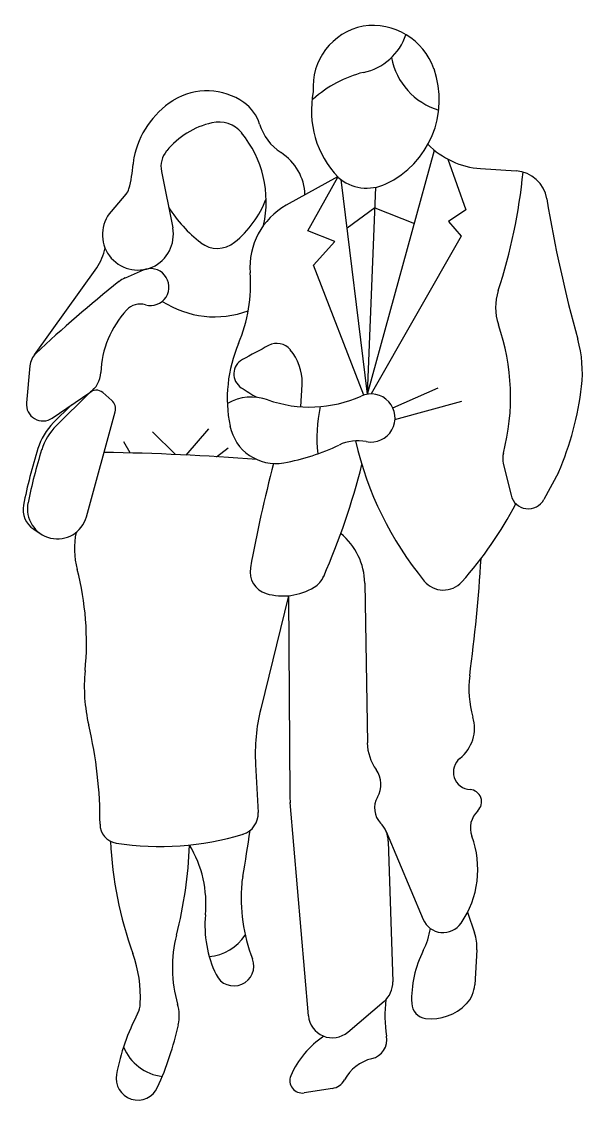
# Model space of a CAD drawing. Header units: metres. Extents: x 21.43 to 22.39, y 29.86 to 31.7.
import ezdxf

# ---------------------------------------------------------------- set-up
doc = ezdxf.new("R2010")
doc.units = ezdxf.units.M
doc.header["$MEASUREMENT"] = 0

# ---------------------------------------------------------------- blocks, each defined once
blk = doc.blocks.new('Coppia front')
at = {"color": 0}
for p, q in [((0.4063, 1.248), (0.5245, 1.6791)), ((0.5478, 1.6635), (0.5801, 1.5736)), ((0.6061, 1.6468), (0.6686, 1.6427)), ((0.0418, 1.6418), (0.0616, 1.5422)), ((0.3528, 1.6324), (0.2624, 1.5818)), ((0.3004, 1.5369), (0.3538, 1.6314)), ((0.4063, 1.248), (0.3592, 1.6272)), ((0.4063, 1.248), (0.4207, 1.6137)), ((-0.021, 1.6013), (-0.0472, 1.571)), ((0.4192, 1.5771), (0.3698, 1.5415)), ((0.4192, 1.5771), (0.489, 1.5495)), ((0.5801, 1.5736), (0.5495, 1.553)), ((0.5495, 1.553), (0.5717, 1.527)), ((0.3485, 1.5178), (0.3004, 1.5369)), ((0.3103, 1.4758), (0.3485, 1.5178)), ((0.5717, 1.527), (0.4127, 1.2484)), ((-0.1827, 1.3173), (-0.0728, 1.4715)), ((0.3993, 1.2464), (0.3103, 1.4758)), ((0.0094, 1.4672), (-0.0226, 1.4532)), ((-0.191, 1.2981), (-0.197, 1.2326)), ((0.2882, 1.2257), (0.2906, 1.2649)), ((-0.1513, 1.2057), (-0.0851, 1.2509)), ((-0.0861, 1.2499), (-0.1439, 1.1925)), ((-0.0619, 1.2506), (-0.046, 1.2367)), ((0.4507, 1.2239), (0.5307, 1.2593)), ((-0.1174, 1.2288), (-0.1489, 1.1976)), ((0.4546, 1.2029), (0.5727, 1.2357)), ((-0.091, 1.0311), (-0.0401, 1.2168)), ((0.0855, 1.1403), (0.1256, 1.1866)), ((0.0667, 1.1412), (0.0258, 1.1811)), ((-0.0137, 1.144), (-0.0249, 1.1638)), ((0.1388, 1.1374), (0.1596, 1.1533)), ((0.6461, 1.1256), (0.6598, 1.0693)), ((0.744, 1.1097), (0.7179, 1.0617)), ((-0.1841, 1.0091), (-0.171, 1.0007)), ((-0.1422, 0.9921), (-0.1422, 0.9921)), ((0.4011, 0.9139), (0.4058, 0.6313)), ((0.2666, 0.8916), (0.2172, 0.6915)), ((0.2666, 0.8916), (0.2688, 0.5391)), ((0.208, 0.5933), (0.2127, 0.5082)), ((0.3016, 0.1488), (0.2694, 0.5258)), ((0.4391, 0.4748), (0.5044, 0.3195)), ((0.4428, 0.4579), (0.4506, 0.209)), ((0.5829, 0.332), (0.5954, 0.2956)), ((0.5995, 0.2658), (0.5957, 0.204)), ((0.3711, 0.1201), (0.4354, 0.1746)), ((0.344, 0.0206), (0.294, 0.0128))]:
    blk.add_line(p, q, dxfattribs=at)
for centre, radius, start, end in [((0.4191, 1.7911), 0.1093, 101.0013, 184.6018), ((0.4152, 1.7847), 0.1149, 19.4407, 98.4922), ((0.3781, 1.9159), 0.1013, 281.8263, 341.301), ((0.5669, 1.8657), 0.1208, 190.8712, 253.1629), ((0.4501, 1.6138), 0.2094, 104.1621, 132.0883), ((0.3687, 1.7683), 0.1643, 295.2028, 19.4407), ((0.1222, 1.6697), 0.1144, 55.1974, 121.0215), ((0.4775, 1.749), 0.1706, 168.744, 223.5623), ((0.1473, 1.6346), 0.1574, 122.9186, 168.706), ((0.0918, 1.7202), 0.0554, 121.0215, 122.9186), ((0.1466, 1.7047), 0.0717, 16.5601, 55.1974), ((0.1638, 1.585), 0.1463, 102.9743, 140.4511), ((0.1428, 1.6762), 0.0528, 39.3964, 102.9743), ((0.3017, 1.7509), 0.0901, 196.5601, 237.3587), ((0.036, 1.5885), 0.1909, 347.2069, 39.3964), ((0.6155, 1.79), 0.1435, 224.3723, 266.2343), ((0.0701, 1.65), 0.0787, 168.706, 176.6226), ((0.0847, 1.6503), 0.0438, 140.4511, 191.2441), ((0.2035, 1.5975), 0.092, 1.7505, 57.3587), ((-0.2174, 1.6669), 0.2093, 344.4842, 356.6226), ((0.4053, 1.6905), 0.0783, 228.9357, 295.2028), ((-0.2873, 1.7348), 0.973, 341.804, 354.4407), ((0.6647, 1.5837), 0.0592, 9.2781, 86.2343), ((-0.0398, 1.6176), 0.025, 319.0585, 344.4842), ((0.0545, 1.6599), 0.1848, 309.091, 338.8894), ((2.9826, 1.9623), 2.2895, 189.2781, 195.6417), ((0.0001, 1.53), 0.0627, 139.0585, 11.2441), ((0.2609, 1.7088), 0.2442, 212.2698, 232.2127), ((0.3237, 1.4722), 0.1256, 119.2163, 184.396), ((0.1407, 1.5537), 0.0481, 232.2127, 309.091), ((-0.145, 1.5229), 0.0887, 324.509, 349.2434), ((-0.003, 1.4086), 0.0488, 113.6751, 128.5043), ((0.0224, 1.4373), 0.0326, 254.058, 113.6751), ((-0.0679, 1.4421), 0.2671, 336.9387, 4.396), ((1.4566, -0.4261), 2.3933, 128.5043, 133.1611), ((0.7265, 1.4016), 0.0941, 161.804, 199.092), ((0.1059, 1.2799), 0.1716, 137.1481, 177.8918), ((0.0044, 1.3741), 0.0332, 74.058, 137.1481), ((0.1356, 1.5554), 0.1707, 237.1502, 290.4114), ((0.2676, 1.2427), 0.3914, 345.3496, 19.0919), ((0.4059, 1.2404), 0.2478, 156.9386, 191.3474), ((0.2457, 1.3066), 0.031, 39.3702, 118.035), ((0.5704, 1.2869), 0.2155, 353.2363, 15.6417), ((-0.1575, 1.2951), 0.0336, 133.1611, 174.792), ((3.2336, -4.3045), 6.388, 118.035, 118.5066), ((0.198, 1.2675), 0.0926, 359.8934, 39.3702), ((0.1986, 1.2836), 0.0289, 118.5066, 236.9128), ((-0.1104, 1.2878), 0.0448, 304.3238, 357.8918), ((0.2498, 1.2674), 0.0409, 356.5273, 359.8934), ((0.2344, 1.3268), 0.5539, 336.9273, 353.2363), ((-0.0736, 1.2372), 0.0178, 48.8061, 134.7612), ((0.2009, 1.1568), 0.0861, 70.3625, 119.6941), ((0.5037, 1.7519), 0.5879, 236.9128, 240.0818), ((0.3039, 1.4455), 0.2204, 250.3625, 294.3038), ((0.4121, 1.2058), 0.0426, 258.6835, 114.3038), ((-0.1678, 1.2299), 0.0293, 174.792, 304.3238), ((-0.0589, 1.222), 0.0195, 344.6461, 48.8061), ((0.5695, 1.171), 0.253, 167.4833, 186.4962), ((-0.0703, 1.1183), 0.1116, 134.7612, 162.6359), ((-0.0703, 1.1183), 0.1045, 134.7612, 162.6359), ((0.2438, 1.2079), 0.0825, 191.3474, 279.9631), ((0.3888, 1.089), 0.0765, 78.6835, 115.6453), ((0.7291, 0.8684), 0.9492, 162.6359, 168.8566), ((0.7291, 0.8684), 0.9421, 162.6359, 168.5271), ((0.1931, 1.4965), 0.3755, 279.9631, 295.6453), ((0.9703, 1.2983), 0.6002, 192.7839, 219.3667), ((-0.1213, -3.1105), 4.2558, 85.5269, 89.1718), ((0.6822, 1.1344), 0.0371, 165.3496, 193.6721), ((2.6319, 0.4958), 2.4734, 165.2502, 169.6335), ((-0.8231, 1.4297), 1.2571, 336.3723, 345.8943), ((-0.1617, 1.0438), 0.0413, 168.8566, 237.0972), ((-0.1422, 1.0452), 0.0531, 168.5271, 344.6461), ((0.0627, 1.3718), 0.6839, 318.2277, 332.3361), ((0.6903, 1.0767), 0.0314, 193.6721, 331.475), ((0.0345, 0.975), 0.1465, 168.7304, 194.5776), ((0.2854, 0.912), 0.1158, 0.9467, 50.5716), ((-2.4471, 1.1504), 3.0601, 352.4841, 356.3887), ((-0.6032, 0.8092), 0.5124, 354.4054, 14.5776), ((0.2381, 0.9337), 0.0398, 169.6335, 253.6818), ((0.2898, 0.9429), 0.0424, 301.2034, 336.3723), ((0.5401, 0.9453), 0.0437, 219.3667, 318.2277), ((0.2567, 0.9975), 0.1063, 253.6818, 301.2034), ((0.1998, 0.7305), 0.2945, 174.4054, 193.2902), ((0.7616, 0.727), 0.1764, 172.4841, 196.4212), ((0.5414, 0.6115), 0.3339, 166.1479, 183.1373), ((0.5263, 0.6577), 0.0689, 308.8474, 16.4212), ((-0.8095, 0.4921), 0.7426, 359.6814, 13.2902), ((0.4885, 0.6327), 0.0828, 180.9467, 215.9283), ((0.5889, 0.5799), 0.031, 128.8473, 266.9665), ((0.3854, 0.558), 0.0445, 329.3656, 35.9283), ((0.4373, 0.5401), 0.1686, 180.3556, 184.8905), ((0.4563, 0.516), 0.0378, 149.3656, 224.3638), ((0.5861, 0.5272), 0.0217, 313.2921, 86.9665), ((0.1749, 0.5062), 0.0378, 286.894, 3.1373), ((0.6298, 0.4809), 0.0419, 133.292, 200.2986), ((-0.033, 0.4878), 0.0339, 179.6814, 261.1071), ((0.3953, 0.4564), 0.0475, 1.812, 44.3638), ((0.0396, 0.9518), 0.5035, 261.1071, 286.894), ((-1.8528, 0.7642), 2.0713, 349.7394, 352.0185), ((0.4325, 0.4079), 0.1685, 325.6128, 20.2986), ((0.6377, 0.4908), 0.6868, 182.7712, 199.7099), ((-0.6579, 0.4787), 0.7498, 345.5643, 357.8746), ((-0.0812, 0.3466), 0.2016, 354.5309, 31.1522), ((0.4833, 0.3572), 0.3007, 175.0412, 200.9914), ((0.3152, 0.3717), 0.1319, 169.7394, 175.0412), ((0.3192, 0.3083), 0.2006, 174.5309, 205.5552), ((0.5398, 0.3344), 0.0384, 202.8213, 325.6128), ((0.2911, 0.2344), 0.2301, 165.5643, 196.3358), ((0.1192, 0.3381), 0.0846, 274.6968, 326.6451), ((0.3926, 0.3216), 0.1259, 332.9227, 351.7068), ((0.5226, 0.2705), 0.077, 356.5064, 18.977), ((-0.226, 0.1813), 0.2306, 357.3225, 19.7099), ((0.1699, 0.2369), 0.0351, 205.5552, 20.9914), ((0.6724, 0.1785), 0.1884, 152.9227, 182.3248), ((0.4074, 0.2076), 0.0433, 310.2623, 1.812), ((0.5419, 0.2073), 0.0539, 316.2061, 356.5064), ((0.6507, 0.1491), 0.214, 172.3468, 189.7276), ((0.3413, -0.0261), 0.3857, 152.3548, 169.3002), ((-0.0379, 0.1725), 0.0423, 332.3548, 357.3225), ((-0.001, 0.1488), 0.0742, 347.7615, 16.3358), ((0.5121, 0.172), 0.0279, 182.3248, 262.9638), ((0.5191, 0.2291), 0.0854, 262.9638, 316.2061), ((0.3438, 0.1524), 0.0423, 184.8905, 310.2623), ((-0.4667, 0.2499), 0.5508, 335.6276, 347.7615), ((0.414, -0.0178), 0.1559, 123.0782, 157.0383), ((0.4055, 0.1071), 0.0348, 283.4657, 9.7276), ((0.0535, 0.1261), 0.085, 202.1207, 263.0715), ((0.4309, 0.0009), 0.0743, 103.4657, 152.0665), ((0, 0.0384), 0.0384, 169.3002, 335.6276), ((0.2906, 0.0344), 0.0219, 157.0383, 278.8908), ((0.3394, 0.0494), 0.0291, 278.8908, 332.0665)]:
    blk.add_arc(centre, radius, start, end, dxfattribs=at)

msp = doc.modelspace()

# ---------------------------------------------------------------- block references
at = {"xscale": 0.9635783575442418, "yscale": 0.9635783575442418, "zscale": 0.9635783575442454}
msp.add_blockref('Coppia front', (21.6262, 29.8626), dxfattribs=at)

doc.saveas('drawing.dxf')
